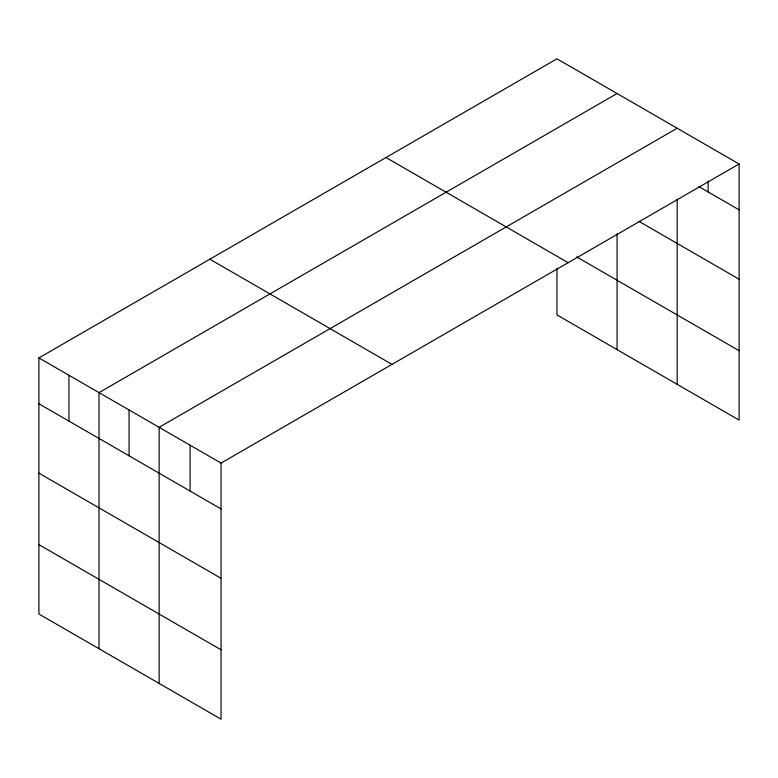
<?xml version="1.0" encoding="UTF-8"?>
<svg xmlns="http://www.w3.org/2000/svg" width="778" height="778" viewBox="0 0 778 778"><rect width="100%" height="100%" fill="white"/><g stroke="black" fill="none" stroke-linecap="round" stroke-linejoin="round"><path stroke-width="1.17" d="M739.1 163.983L221.049 463.075L221.049 719.183L38.9 614.017L38.9 357.919L556.951 58.817L739.1 163.983L739.1 420.081L556.951 314.925L556.951 268.264M677.171 199.187L677.171 384.332M617.061 93.525L99.01 392.618L99.01 648.726M677.171 128.224L159.12 427.317L159.12 683.424M698.848 186.584L739.1 209.827M638.826 221.312L739.1 279.205M576.644 256.905L739.1 350.703M385.995 157.516L568.144 262.682M209.856 259.21L392.005 364.376M38.9 357.919L221.049 463.075M38.9 403.753L221.049 508.919M38.9 473.141L221.049 578.307M38.9 544.629L221.049 649.795M708.136 181.089L708.136 191.942M617.061 233.77L617.061 349.623M190.085 445.201L190.085 491.044M129.06 409.967L129.06 455.811M68.95 375.268L68.95 421.112"/></g></svg>
